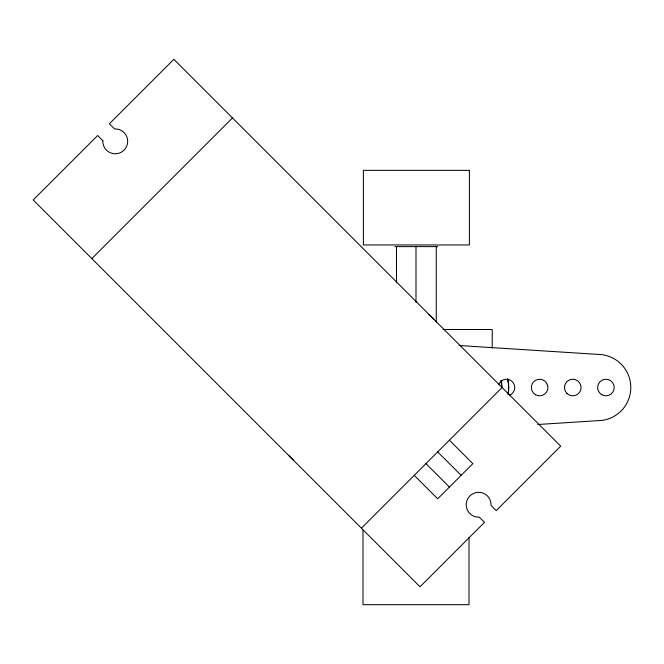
<?xml version="1.0" encoding="UTF-8"?>
<svg xmlns="http://www.w3.org/2000/svg" width="664" height="664" viewBox="0 0 664 664"><rect width="100%" height="100%" fill="white"/><g stroke="black" fill="none" stroke-linecap="round" stroke-linejoin="round"><path stroke-width="1" d="M91.806 258.587L232.475 117.918M361.415 528.187L502.084 387.527M537.674 424.52L597.641 420.677A33.159 33.159 0 0 0 630.8 387.527A33.159 33.159 0 0 0 597.641 354.368L459.09 345.512M394.873 246.618L437.891 246.618M443.054 329.502L492.223 329.502L492.223 348.152M449.412 440.19L472.859 463.638L437.692 498.797L414.253 475.358M437.692 451.91L461.14 475.358M425.973 463.63L449.42 487.077M469.008 537.342L469.008 604.688L362.992 604.688L362.992 530.096M436.273 246.618L436.273 322.106M415.996 246.618L415.996 302.452M396.491 246.618L396.491 282.764M498.681 384.697A8.292 8.292 0 0 1 512.334 381.667A8.292 8.292 0 0 1 509.305 395.312M293.222 459.936A99.467 99.467 0 0 1 289.006 455.72M428.878 314.437A99.467 99.467 0 0 1 433.824 319.334M500.855 380.746A29.838 29.83 -90 0 1 501.635 387.527M501.179 380.746A29.838 29.83 -90 0 1 501.959 387.527M507.578 379.003A36.47 36.462 -90 0 1 507.977 394.184M507.736 379.003A36.47 36.462 -90 0 1 508.134 394.184M102.903 140.735L102.82 141.366A12.433 12.433 0 0 0 115.254 153.799A12.433 12.433 0 0 0 127.687 141.366A12.433 12.433 0 0 0 115.254 128.932L114.623 129.015L109.394 123.778L173.868 59.312L560.69 446.133L496.224 510.608L490.986 505.379L491.069 504.748A12.433 12.433 0 0 0 478.636 492.314A12.433 12.433 0 0 0 466.203 504.748A12.433 12.433 0 0 0 478.636 517.181L479.267 517.098L484.496 522.327L420.03 586.802L33.2 199.972L97.674 135.506L102.903 140.735M469.398 170.357L363.382 170.357L363.382 244.958L469.398 244.958L469.398 170.357M535.483 394.707A8.292 8.292 0 0 0 547.916 387.527A8.292 8.292 0 0 0 535.483 380.347A8.292 8.292 0 0 0 535.483 394.707M566.915 393.387A8.292 8.292 0 0 0 580.784 389.668A8.292 8.292 0 0 0 570.633 379.517A8.292 8.292 0 0 0 566.915 393.387M601.791 394.707A8.292 8.292 0 0 0 614.225 387.527A8.292 8.292 0 0 0 601.791 380.347A8.292 8.292 0 0 0 601.791 394.707"/></g></svg>
